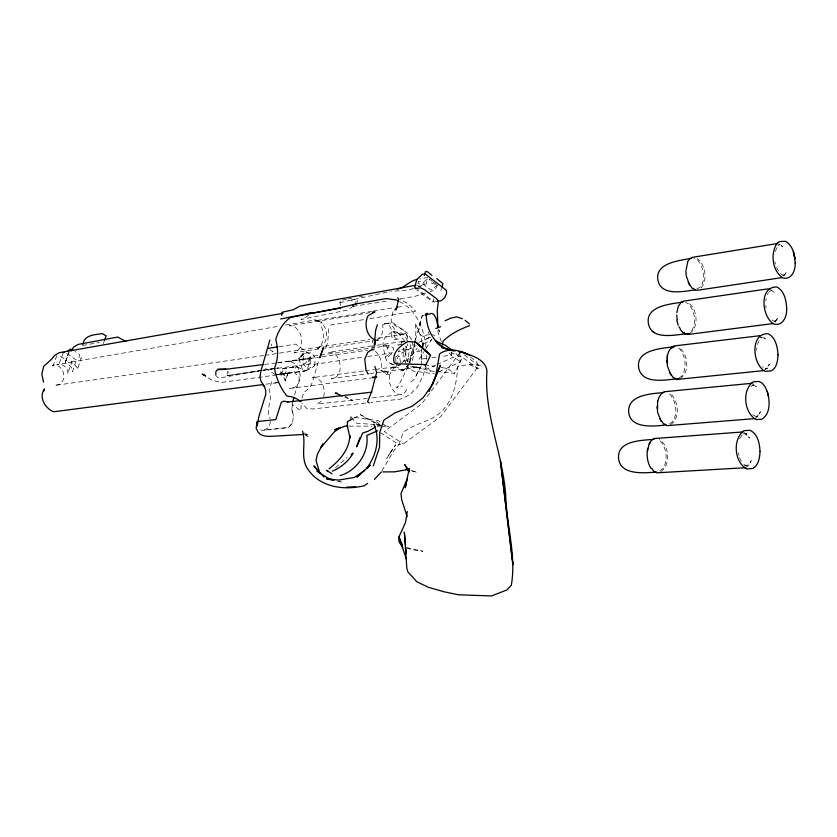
<?xml version="1.0" encoding="UTF-8"?>
<svg xmlns="http://www.w3.org/2000/svg" width="837" height="837" viewBox="0 0 837 837"><rect width="100%" height="100%" fill="white"/><g stroke="black" fill="none" stroke-linecap="round" stroke-linejoin="round"><path stroke-width="0.63" stroke-dasharray="4.18 3.14" d="M270.205 421.304C270.675 425.426 267.411 429.109 263.634 430.302L288.587 427.33L292.259 423.48L293.588 416.188L291.789 408.205L292.699 404.846L300.881 410.8L301.341 400.682M421.513 365.204L421.827 350.421M372.141 349.95L372.486 340.523M314.754 365.497L315.089 357.587L311.458 352.858L303.172 352.994L298.861 358.738L302.419 369.41C306.823 371.774 311.563 368.426 314.754 365.497L307.378 369.075L303.402 364.137L303.193 357.043L306.321 352.461M426.253 359.46L426.598 352.115M350.389 420.038L350.546 416.836L378.565 420.823L381.442 423.417M323.678 396.738C325.687 389.038 321.931 376.598 312.201 377.675L363.938 370.917M328.669 328.815L327.769 342.417L324.798 349.981M292.866 401.185L291.831 409.345L293.494 416.198M421.388 359.962L421.555 349.259M765.876 300.734L766.096 298.422M756.627 350.243L756.847 347.878M414.66 344.028L412.4 354.972L408.697 365.277M414.796 342.762L415.884 332.592L415.267 322.977L421.586 338.253L421.66 341.904M79.013 357.587L79.494 354.396L75.006 351.467M401.038 344.425L401.425 342.103L404.92 340.502L403.915 342.187M412.369 360.548L413.562 355.139L413.53 347.376L411.898 341.098M452.106 351.53L451.227 355.223L440.953 356.531M301.948 398.192L303.988 392.281L309.795 387.73L312.232 382.551L318.813 360.234M393.034 311.751L391.486 318.081L391.81 322.507L382.603 324.337L388.943 322.956C390.011 328.669 394.175 335.679 400.86 334.8M426.033 364.357L423.344 375.196L417.464 386.935L409.649 394.938L400.588 399.113L370.801 402.451M433.901 298.715L433.011 302.126L417.014 290.177M340.492 305.463L339.885 302.67L340.481 300.389L346.748 299.196M401.498 363.268L403.685 361.103L406.5 350.651L405.673 346.099M407.504 361.898L408.393 358.623L414.535 352.335L417.15 347.92M407.588 341.119L404.962 336.233L401.3 332.844L398.548 333.262L395.001 331.86L392.135 331.766L391.172 335.229L392.375 338.106L394.75 339.78L399.008 338.828L396.926 339.226L395.19 337.834L393.924 334.821L394.886 331.347M415.058 341.109L409.167 362.034L410.915 363.164M415.403 339.874L422.34 315.256L424.359 314.461M294.603 394.949L299.269 379.224L298.914 376.901L294.906 373.124L294.394 370.174L295.545 367.453L297.637 366.596L282.739 368.636L280.657 371.084L280.908 375.133L284.862 378.795L285.229 381.055L287.897 373.396L290.02 372.727L275.53 374.673L265.423 368.531M757.38 344.52L760.184 338.629M775.208 251.393L777.908 245.879L780.178 244.592L777.876 244.979L780.377 245.189L782.867 246.873L779.634 244.205M440.785 290.596L441.507 288.284M103.411 343.651L104.175 341.433M56.79 355.694L53.097 366.062L54.886 364.838L52.04 365.455C60.138 362.955 65.809 372.978 63.298 379.893L60.421 384.037L54.687 385.47L263.665 355.558M408.289 366.428L397.774 387.018L396.351 387.196L402.388 386.642M63.34 352.523L58.778 364.576L59.783 364.053L56.895 364.618C62.022 363.007 67.263 367.14 67.996 372.183L67.525 373.93L72.013 361.396L70.622 362.369L68.404 361.772M69.22 351.707L65.004 363.174L68.801 352.848L65.004 363.174L62.44 363.593C66.782 362.578 70.894 365.57 72.547 369.462L72.526 371.67L76.69 359L75.947 359.92L69.126 354.783L64.146 352.492M284.235 375.52L285.595 372.162L283.544 370.09L281.138 372.925L282.686 374.934L284.235 375.52L281.828 372.067M389.111 345.597L387.458 349.542L389.446 353.308L393.149 352.45L393.369 347.732L389.111 345.597L373.584 347.742M407.818 343.955C404.7 349.803 405.16 357.305 408.718 362.85M691.603 330.908C696.75 322.402 694.72 311.113 688.527 303.716L685.534 302.46M409.209 362.934L411.584 353.549L410.067 341.935M437.406 285.208L435.052 290.062L430.344 291.527M436.914 371.649L454.512 373.312L462.296 357.577L450.934 352.586M420.938 366.344L414.65 378.994L410.015 382.687M416.156 375.415L418.479 370.76M759.588 413.311L760.446 411.804L757.464 416.721L754.775 418.615M405.799 368.583L399.751 370.875L403.277 370.226L405.799 368.583L408.749 363.98M739.688 438.745L741.655 435.606L744.103 433.859M425.29 349.542L419.128 359.314L426.828 358.33M425.981 348.464L432.143 338.692M381.954 470.886L393.181 451.781L398.82 444.583L403.382 443.913L440.639 416.627L478.733 365.832L476.222 361.396L470.3 356.928M775.292 322.004L778.201 317.244L776.391 320.037L774.099 321.481L776.422 321.188L773.88 321.136L771.327 319.567M80.833 358.581L81.325 357.817L77.36 369.588L77.381 367.977L74.953 364.775L71.595 362.808L68.132 362.599L279.307 326.158M783.924 276.179L786.801 271.491L785.012 274.18L782.762 275.519L785.075 275.174L782.574 275.017L780.074 273.385L776.474 267.401M767.288 294.519L768.523 292.668M460.214 353.298L459.126 354.93L477.634 368.416L479.455 368.071L480.25 365.319L469.369 364.629L460.496 365.717L457.766 367.045C456.646 382.927 453.633 399.061 442.041 410.873C431.358 422.287 414.681 422.654 403.047 432.698L398.967 444.74L379.757 432.29M399.364 350.201L398.234 351.864L401.582 351.456L403.183 350.326L403.361 347.93L403.099 356.489L406.353 364.189M404.407 393.087L407.337 388.786M701.186 287.938C707.547 279.495 705.769 264.921 697.179 258.654M460.193 352.314L421.764 403.769L384.34 431.526L403.382 443.913M409.209 363.708L403.288 370.645L396.78 366.983L393.746 367.014M335.532 467.737L347.114 457.253M292.165 423.459L288.503 427.288L285.323 428.01L262.19 430.333L258.759 429.412M437.374 284.936L431.16 290.209L422.047 283.325L428.502 278.208M353.381 306.227L347.533 310.077L301.142 319.441L305.829 317.286L309.648 314.22M392.135 331.766L385.313 337.102L383.2 340.952L383.001 345.451L385.177 357.127L386.861 360.956C390.44 364.629 396.121 365.926 401.111 365.026M395.273 357.389L400.243 353.685L416.303 345.493M745.505 467.716L748.236 465.686L751.27 460.685L749.335 463.834L746.907 465.634L744.219 465.895M758.552 414.828L756.177 416.502L758.531 416.313L755.895 416.46L753.248 415.058L750.873 412.233M321.209 401.247L317.139 404.104L369.63 398.161M660.77 471.723C670.856 464.755 669.527 445.64 659.232 439.488M751.019 386.568L753.426 384.947L751.071 385.177L753.718 385.093L756.345 386.558L753.007 383.827M763.846 370.603L766.472 368.845L769.423 364.001L767.571 366.909L765.238 368.468L767.571 368.217L764.987 368.27L762.392 366.784M670.552 424.662C680.376 418.04 678.535 401.593 670.95 393.808M659.859 470.593L663.04 468.532C668.219 459.775 666.733 447.931 659.849 440.524L657.736 439.864M760.969 338.127L762.538 337.123L760.205 337.405L762.8 337.426L765.374 338.964L764.014 337.416M680.136 378.606C690.211 371.942 688.171 353.444 678.608 347.156M669.642 423.595L672.76 421.681C677.939 412.997 676.254 401.352 669.61 393.945L667.539 393.223M769.14 291.747L771.452 290.345M689.51 333.503C699.575 327.005 697.2 308.78 687.993 302.439M679.226 377.592L682.281 375.813C686.832 367.024 685.848 355.798 679.173 348.349L676.118 347.177M398.349 365.392L400.766 363.99M353.936 418.123L360.381 414.671L377.529 423.679L376.545 421.429L379.82 424.631M696.802 288.964L700.736 286.934C705.863 278.512 703.666 267.39 697.692 260.004L693.768 258.214M393.693 367.024L390.9 368.426L388.619 371.073L387.081 374.694L380.929 370.477L383.796 370.1L389.958 374.327C387.97 381.662 390.743 389.54 396.989 393.924L401.645 394.541L370.917 398.014M420.655 350.619L418.218 351.812L415.947 351.216L419.222 349.803M423.658 343.756L431.453 339.989M376.598 340.073C382.457 337.614 383.524 330.071 382.687 324.463L390 322.925C394.091 327.162 396.414 335.491 403.779 334.361L376.326 338.472M400.923 334.79L406.458 333.084L407.849 340.481M438.912 371.733L460.664 361.835L459.785 358.906L456.51 353.967L453.079 350.996M435.7 365.152L427.372 368.908L406.311 366.261L413.269 371.105L434.33 373.815M436.893 364.618L453.56 357.096L460.664 361.835M418.908 342.343L428.335 338.399L429.925 335.804L428.188 331.87M413.373 288.43L407.368 290.585L391.235 291.15M418.176 286.693L426.577 283.67L427.372 277.581L419.661 278.983M430.364 337.29L427.09 338.315L425.06 337.949L418.218 333.021L421.555 317.317L422.79 315.622L425.28 314.994M425.646 293.002L415.058 296.308L399.971 298.903M425.081 335.501L428.471 334.685M339.885 302.67L389.979 291.433M348.004 298.966L351.76 298.244M359.293 296.811L363.049 296.099M436.663 301.529L434.351 301.969L417.83 289.539M82.486 345.503L99.279 342.511M285.741 325.049L314.074 320.163L320.571 320.571L322.078 323.281M371.931 311.333L315.873 320.634L320.55 321.994C328.24 327.665 329.265 343.139 319.514 346.999L323.385 346.413M373.208 311.123L393.599 307.744M369.87 312.693L289.236 325.855L292.343 325.896C303.078 329.621 305.547 348.265 294.268 352.639L373.02 340.921M330.353 325.049L364.765 319.441M369.86 318.615L415.748 311.134L408.31 303.946L399.824 299.102M261.74 370.55L219.744 377.947L217.662 377.696L216.427 375.97M263.038 370.341L278.292 367.935L262.891 370.247M405.118 341.517L401.425 342.103L404.826 341.517L398.548 333.262M353.047 306.352L388.64 300.849M279.255 346.675L295.712 344.133L309.899 354.218L311.102 358.236L306.719 370.645L277.56 374.453M277.884 362.693L309.272 357.964L311.49 356.3L319.253 355.233M261.772 370.383L226.973 375.635L227.706 371.471L228.668 372.747L228.198 375.363L226.973 375.635L261.615 370.435M263.059 370.195L310.59 363.938L312.766 364.555L362.609 357.242M324.672 346.225L369.87 339.445M375.656 340.533L378.523 340.104L373.616 340.397M371.869 345.995L328.46 352.325L332.258 352.68L336.882 355.997C340.9 362.243 342.061 371.754 336.035 377.152L331.316 378.523L368.5 373.71M376.974 345.252L406.332 340.973M367.715 356.499L389.446 353.308M264.963 355.369L321.105 346.748L317.547 348.527C325.656 343.128 324.222 331.347 320.09 323.877M320.843 356.865L287.656 361.626C300.263 360.747 304.501 380.992 294.739 387.447L289.592 388.504L371.147 377.937M322.119 356.677L368.06 350.086M401.729 344.279L396.571 344.99L399.123 345.754M282.739 368.667L296.915 366.7L305.139 371.053L278.062 374.735M320.55 355.055L372.298 347.92M276.294 374.62L290.02 372.727L287.844 373.459L285.229 381.055L284.862 378.795M276.765 374.913L221.324 382.457L212.023 380.239L206.634 376.817M403.685 361.103L406.447 360.726L408.561 356.049L409.262 350.264L404.826 349.291L403.152 346.591M365.235 370.749L374.285 369.556M375.583 369.389L396.623 366.637L393.829 368.05L391.549 370.697L390.042 374.202L387.175 374.568L381.996 370.226C381.63 363.478 381.212 355.704 375.258 351.31M265.904 384.193L277.549 382.687M369.776 373.543L418.5 367.244L412.599 366.711L410.067 364.534M431.965 357.681L439.676 356.698M264.659 364.398L276.325 362.934M277.622 362.777L313.77 358.226M397.418 307.106L401.687 306.604M365.623 403.036L312.525 409L306.614 408.435L302.157 403.11M278.847 382.519L274.777 382.896L271.732 381.724L269.043 390.607C273.448 399.877 264.848 409.67 270.278 418.73M742.628 433.974L746.792 433.671L744.428 433.848L747.106 435.219M304.95 434.382L307.482 434.236L303.883 433.89L308.874 437.385L304.375 432.949M349.155 426.096L372.015 426.19M377.089 426.211L379.632 426.221M380.908 426.232L388.525 426.263L380.856 425.52M374.871 424.485L356.761 423.271L350.546 416.836M376.169 424.579L382.645 425.008M416.062 366.857L430.626 371.053L435.658 371.534M377.016 425.144L379.569 425.395M424.736 364.733L434.717 366.397M440.963 367.443L447.199 368.479L454.512 373.312M390.23 363.687L396.027 364.901M314.053 319.724L318.238 320.634M337.552 481.212L342.459 482.279L338.87 481.348M406.541 547.649L422.957 551.227L412.536 549.783L404.009 547.105M401.865 349.594L406.5 350.651M417.046 285.553L421.471 286.777M410.925 470.614L417.077 472.434L411.501 470.593M435.125 284.266L431.746 283.262L429.151 279.223M60.4 356.51L65.704 359.596M344.645 397.094L352.775 400.651L345.137 396.236M469.369 364.629L477.634 368.416M382.383 423.857L385.229 425.186M743.905 464.441L746.594 465.759M381.452 426.242L366.773 418.835L360.381 414.671M743.727 432.478L745.725 433.514L749.492 438.013L748.424 436.652M399.542 301.613C417.171 310.098 424.893 331.128 426.253 349.563M464.263 354.878L478.733 365.832M770.95 289.728L774.215 292.416L771.683 290.805M269.859 349.72L272.841 351.707L272.59 349.123M432.813 334.549L434.727 335.919M429.381 279.098L432.384 281.389M433.388 282.153L436.401 284.444M423.48 364.534L430.626 371.053M452.137 356.102L448.935 352.377M411.574 339.843L407.943 333.534L392.208 322.339L394.949 325.426L403.518 330.186L408.634 338.389M739.552 457.703L741.477 461.668M438.494 329.286L439.488 331.724L438.85 329.548M441.319 341.548L438.065 332.592L437.981 330.071M271.094 343.986L271.784 345.911M738.339 452.943L738.945 455.318M774.874 261.74L775.449 264.063M400.609 362.526L399.856 358.77L400.777 356.416L398.506 356.405L397.125 358.686L398.14 364.273M395.462 358.456L396.204 362.766M765.855 305.505L766.043 307.953M309.272 357.964L308.581 361.124L310.59 363.938L309.272 357.964M418.793 281.347L417.851 283.147L421.419 284.852L424.192 284.664L423.784 282.383L418.793 281.347M390.701 451.959L386.715 458.519L395.65 444.813L390.701 451.959M306.907 361.479L304.658 364.137L302.743 360.004L305.181 358.602L306.907 361.479M301.456 355.913L298.861 358.738L305.202 352.618L301.456 355.913M391.538 353.831L387.929 356.74L385.177 357.127L389.142 353.999L391.538 353.831M353.967 299.217L351.278 300.044L353.748 302.094L357.336 302.063L357.221 300.096L353.967 299.217M385.752 345.053L383.001 345.451L386.286 347.962L387.876 347.836L385.752 345.053"/><path stroke-width="1.26" d="M215.82 375.112L215.841 371.743L217.578 369.473L225.99 369.284L217.578 369.473L224.504 369.441L263.373 364.566M375.185 344.813L375.363 340.094C366.418 336.589 363.844 323.741 368.081 315.727L374.986 311.856L372.434 312.274M676.725 314.974L677.196 319.661M676.84 312.661L678.305 306.321L680.376 303.444M686.162 269.577L687.658 262.232M660.968 421.147L657.474 411.794L657.62 401.216M670.709 374.861L667.267 365.507L667.403 355.087M667.204 359.01L667.382 355.484L668.763 351.352L670.866 348.359L672.99 347.575M647.482 451.133L649.052 444.353L650.506 442.198M409.147 470.949L409.283 468.364L405.244 487.804L407.075 479.162L400.986 493.652L401.655 499.543L407.138 516.691M281.724 315.34L281.975 312.285L293.316 309.763L299.52 306.279L415.937 285.239M257.189 425.97L258.769 416.92L265.748 394.436L265.622 390.105L264.073 386.003L261.06 381.473L259.941 377.246L260.882 371.136L269.912 339.916M647.629 448.35C646.415 455.182 647.315 462.495 651.019 468.448M373.919 348.234L375.656 330.165L377.372 324.808M407.263 511.47L405.579 522.34L398.925 536.956L398.956 541.759L402.879 547.743M442.449 344.823L442.982 341.402C450.201 333.869 459.911 329.391 469.494 325.624M256.771 423.92L257.095 422.12M44.047 390.921L44.476 388.891C38.376 397.167 45.146 408.54 53.756 411.762L263.32 384.539M424.474 275.331L425.28 271.805L427.1 271.47L431.965 275.446M396.037 310.004L398.757 299.039L397.711 297.888M292.866 401.185L293.902 397.418M441.863 287.122L442.951 283.659L436.736 278.543M657.6 401.593L659.012 397.355L661.157 394.248M373.271 465.937L379.496 447.408L379.757 432.29L383.921 420.132L395.012 412.871L412.212 406.238L423.051 397.847L432.583 384.329L440.356 365.34L428.983 391.622M104.562 340.314L106.1 335.867L102.365 333.607C94.905 334.758 84.139 334.79 82.905 344.373M432.583 384.329L435.993 374.704L439.551 353.936C445.399 349.343 454.491 349.374 461.313 351.676C471.085 355.62 485.251 358.592 486.967 371.053C483.796 413.311 502.545 453.089 505.705 494.908C506.406 524.977 516.46 555.172 511.323 585.272L507.023 589.897L491.643 595.934L458.624 594.804L444.112 591.801L428.596 587.386L416.826 581.767L407.912 571.953L406.834 568.197L404.344 532.102L405.526 544.761M359.994 437.646L356.562 446.874L362.735 433.032L368.165 431.191L373.626 428.22L375.196 426.41M396.414 363.928L394.143 362.588C391.601 352.837 400.201 345.535 407.943 341.601L415.455 341.956L430.605 355.348L426.012 364.545L396.393 363.844M71.448 350.776L73.562 347.146L77.977 344.457L117.64 337.081L125.916 341.381M366.48 468.626C375.907 456.165 380.793 438.933 373.731 424.213M649.135 443.798L651.416 440.419L654.252 438.536L742.722 431.965M687.752 261.615L689.866 258.717L692.502 257.304L777.761 243.494M374.401 479.413L381.253 471.995M394.782 309.899L397.418 307.106M367.6 467.841L370.257 465.058L356.939 477.153L359.9 474.673M329.035 468.825C339.613 460.58 349.301 449.751 349.824 435.606L350.107 437.73M67.284 351.509L70.434 349.05L72.662 350.18M367.621 483.388L364.294 485.701C344.248 490.66 319.786 487.437 307.681 468.929C299.96 457.724 306.384 443.474 302.575 431.17M340.46 427.602L334.298 431.84L320.791 447.753L322.915 443.872L317.317 454.365L316.072 460.643L319.901 473.491L313.906 465.874L323.94 477.059M351.132 454.501L353.13 453.131C348.527 461.313 340.983 467.58 332.352 471.147M371.89 349.542L367.799 352.304L364.765 359.209L366.02 370.352L368.144 373.972M364.775 470.404L354.239 477.446L338.661 480.093L326.493 478.816L332.634 480.145M661.345 393.526L664.128 391.768L752.013 383.283M671.054 347.637L673.785 345.995L760.132 335.679M680.565 302.712L683.243 301.184L767.131 288.985L769.998 289.131M377.55 430.762L366.784 435.522C369.326 452.786 356.656 470.854 340.157 475.573M352.858 418.699L347.491 421.576L347.303 425.949L349.96 437.657M445.043 320.791L450.861 318.081L456.803 316.867L462.348 318.688M340.356 427.383L334.685 429.82L345.346 426.075L347.889 426.085M352.848 305.306L356.143 303.894L386.286 298.579L396.382 299.981L398.485 301.069M425.363 314.063L427.383 313.279L426.284 314.419C426.138 329.516 434.602 345.346 449.699 350.054M435.868 328.481L440.618 326.712M397.251 289.183C404.805 287.74 409.607 280.646 417.098 279.453M425.28 314.994L431.505 313.436L433.692 314.231L436.004 318.123L438.211 327.372M356.143 303.894L339.027 308.037L290.46 317.453C283.052 322.747 278.302 330.887 275.729 339.487C278.302 348.935 278.459 359.073 274.452 368.154C276.294 378.282 280.374 388.044 286.955 396.016L292.73 397.104L297.7 399.301L300.378 401.582M306.792 313.77L312.4 312.651L280.646 318.97M691.069 258.361C680.125 260.537 654.775 262.661 657.924 280.102C660.895 296.476 683.923 291.454 695.003 289.801M437.814 301.31L441.277 300.65L444.698 297.731L446.665 293.274L446.278 290.209L425.468 274.18L422.549 274.159L416.816 279.412L414.733 287.206L416.795 288.755M310.6 313.457L340.628 308.047M283 313.32L59.207 352.701L54.646 355.38L51.622 359.146L43.66 366.386L41.85 374.16L43.503 382.132M407.922 469.515L394.698 471.838L382.823 471.922M683.034 302C671.787 303.977 645.212 305.463 648.424 323.637C651.866 341.695 677.991 333.942 689.51 333.503M415.016 288.681L420.394 287.792L424.087 289.382L436.611 298.736L438.379 301.289L437.28 309.962L437.897 327.56M267.861 348.433L277.989 346.863M781.392 277.696L697.932 290.209L695.045 290.083M674.81 346.633C663.27 348.38 635.461 349.155 638.725 368.081C642.439 385.344 667.016 379.454 678.891 378.701M372.141 349.95L374.055 349.678M372.444 377.769L376.326 377.267M772.718 323.637L688.746 334.361L685.806 334.329L682.73 332.373L680.24 329.548M663.919 392.584C652.264 393.62 627.949 394.436 628.629 411.668C629.947 429.371 654.618 426.253 666.398 424.903M287.719 402.074L371.848 392.124M763.846 370.603L676.369 379.506M654.042 439.352C642.701 440.388 617.392 440.231 618.533 457.954C619.851 475.657 644.616 472.978 656.553 472.037M745.505 467.716L656.888 472.821L653.655 471.095L651.667 468.343M754.775 418.615L666.733 425.667M355.694 486.715L346.706 487.144M303.685 434.455L269.598 436.422L264.576 435.983L260.621 434.633L257.974 431.997L256.164 428.282L257.085 421.555L275.802 419.63L281.284 402.409L283.869 401.101L287.98 401.99M372.277 377.194L376.702 377.016M63.34 352.523L64.146 352.492M458.864 351.728L461.313 351.676L469.683 355.16M337.52 393.296L335.355 393.024L342.323 396.079M441.633 347.721L455.37 350.902M459.115 351.77L465.372 353.214L467.339 354.7M665.561 424.359L663.563 423.857L659.64 418.312M334.068 480.114L329.276 478.869L316.867 471.325M675.218 378.209L673.251 377.633L669.391 372.036M405.997 469.159L408.456 469.892M682.73 332.373L684.666 333.021M693.925 288.775L692.021 288.074L688.286 282.404M327.895 471.074L326.472 470.352L332.048 473.794M205.431 375.667L202.313 374.076L205.546 376.127M441.831 346.644L445.901 348.788M652.19 331.285L654.053 332.31M369.222 402.942L367.579 401.823L371.523 391.946L376.629 372.434L374.882 366.418M465.121 320.299L469.39 323.982M452.221 350.253L445.315 345.231L435.376 340.941L438.326 343.097M437.113 343.212L440.89 345.953M429.14 353.559L415.455 341.956L430.605 355.348M262.504 384.12L264.754 386.809M408.163 469.484L404.669 464.504L409.073 472.235M678.943 326.744L680.209 328.627M689.573 285.176L686.246 275.854L685.838 270.633M767.226 391.371L765.018 386.631L762.214 383.21L759.075 381.452L753.195 381.808C741.77 390.22 743.957 412.746 756.146 419.578L762.026 419.17C770.867 413.279 769.883 400.421 767.226 391.371L768.628 396.979M402.377 544.992L398.925 536.956L406.248 558.781M676.861 320.215L678.169 325.248M405.882 548.549L406.353 553.613M657.066 406.395L657.244 408.759M666.859 360.172L667.026 362.536M760.027 451.363C759.755 457.557 758.709 465.079 752.808 468.458L746.845 468.929C734.175 462.254 732.438 439.289 743.863 430.699L749.826 430.281C757.841 433.618 759.619 443.6 760.027 451.363M778.002 354.815C777.699 360.663 776.893 368.039 771.044 370.979L765.238 371.325C752.306 364.869 749.659 333.021 768.115 333.712C775.742 337.499 777.521 347.083 778.002 354.815M786.654 308.612C787.136 315.957 783.16 326.263 774.131 324.139C761.639 317.589 758.604 286.118 776.966 287.018C784.499 291.109 786.361 300.745 786.654 308.612M795.15 262.985C795.694 270.173 791.624 280.269 782.825 277.978C772.206 270.843 770.124 253.329 777.238 243.054L779.958 241.516L785.619 241.338C792.995 245.628 794.847 255.118 795.15 262.985M422.947 343.076L422.518 347.334L422.947 343.076M323.438 347.47L319.849 357.681L323.438 347.47M794.7 257.262L793.361 251.738L794.941 259.031L794.7 257.262M512.694 562.37L500.432 461.009L512.861 564.787L512.694 562.37"/></g></svg>
